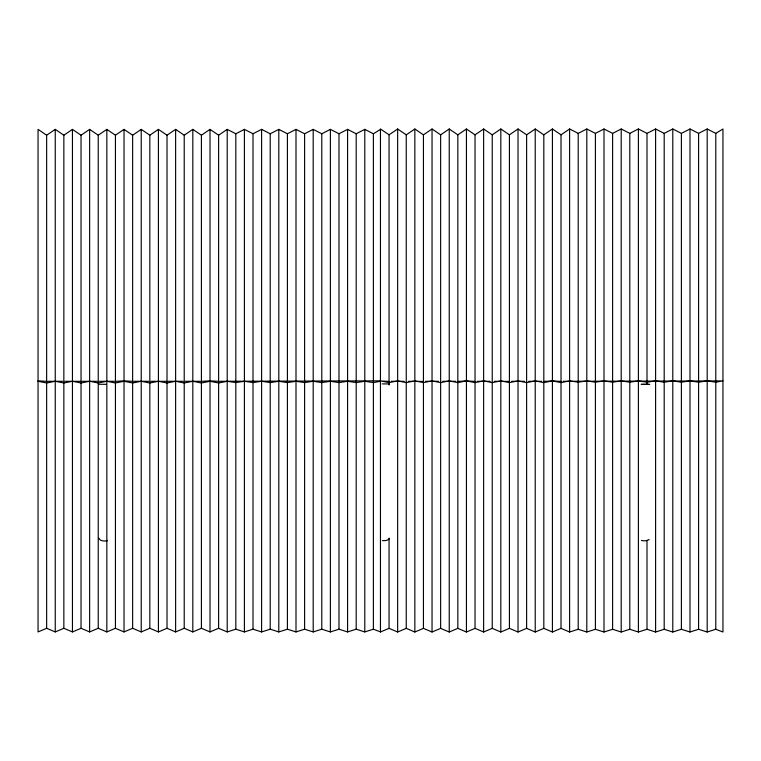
<?xml version="1.0" encoding="UTF-8"?>
<svg xmlns="http://www.w3.org/2000/svg" width="761" height="761" viewBox="0 0 761 761"><rect width="100%" height="100%" fill="white"/><g stroke="black" fill="none" stroke-linecap="round" stroke-linejoin="round"><path stroke-width="1.14" d="M63.848 628.291L55.249 631.934L46.649 628.291L46.649 135.211L55.249 129.37L63.848 135.211L63.848 628.291L72.447 631.934L81.037 628.291L89.636 631.934L98.236 628.291L106.835 631.934L115.434 628.291L124.033 631.934L132.633 628.291L141.232 631.934L149.831 628.291L158.421 631.934L167.02 628.291L175.62 631.934L184.219 628.291L192.818 631.934L201.418 628.291L210.017 631.934L218.616 628.291L227.216 631.934L235.815 629.204L244.405 631.934L253.004 629.204L261.603 631.934L270.203 629.204L278.802 631.934L287.401 629.204L296 631.934L304.6 629.204L313.199 631.934L321.789 629.204L330.388 631.934L338.987 629.204L347.587 631.934L356.186 629.204L364.785 631.934L373.385 629.204L380.548 631.934L389.052 628.367L397.651 632.01L406.25 628.367L414.85 632.01L423.439 628.367L432.039 632.01L440.638 628.367L449.237 632.01L457.837 628.367L466.436 632.01L475.035 628.367L483.635 632.01L492.234 628.367L500.824 632.01L509.423 628.367L518.022 632.01L526.622 628.367L535.221 632.01L543.82 628.367L552.419 632.01L561.019 628.367L569.618 632.01L578.208 629.28L586.807 632.01L595.406 629.28L604.006 632.01L612.605 629.28L621.204 632.01L629.804 629.28L638.403 632.01L647.002 629.28L655.602 632.01L664.191 629.28L672.791 632.01L681.39 629.28L689.989 632.01L698.588 629.28L707.188 632.01L715.787 629.28L722.95 632.01L722.95 128.989L715.787 133.365L707.188 128.989L698.588 133.365L689.989 128.989L681.39 133.365L672.791 128.989L664.191 133.365L655.602 128.989L647.002 133.365L638.403 128.989L629.804 133.365L621.204 128.989L612.605 133.365L604.006 128.989L595.406 133.365L586.807 128.989L578.208 133.365L569.618 128.989L561.019 134.83L561.019 628.367M63.848 135.211L72.447 129.37L81.037 135.211L81.037 628.291M81.037 135.211L89.636 129.37L98.236 135.211L98.236 628.291M98.236 135.211L106.835 129.37L115.434 135.211L115.434 628.291M115.434 135.211L124.033 129.37L132.633 135.211L132.633 628.291M132.633 135.211L141.232 129.37L149.831 135.211L149.831 628.291M149.831 135.211L158.421 129.37L167.02 135.211L167.02 628.291M167.02 135.211L175.62 129.37L184.219 135.211L184.219 628.291M184.219 135.211L192.818 129.37L201.418 135.211L201.418 628.291M201.418 135.211L210.017 129.37L218.616 135.211L218.616 628.291M218.616 135.211L227.216 129.37L235.815 133.755L244.405 129.37L253.004 133.755L261.603 129.37L270.203 133.755L278.802 129.37L287.401 133.755L296 129.37L304.6 133.755L313.199 129.37L321.789 133.755L330.388 129.37L338.987 133.755L347.587 129.37L356.186 133.755L364.785 129.37L373.385 133.755L380.548 129.37M389.052 384.99L389.052 134.83L397.651 128.989L406.25 134.83L406.25 628.367M406.25 134.83L414.85 128.989L423.439 134.83L423.439 628.367M423.439 134.83L432.039 128.989L440.638 134.83L440.638 628.367M440.638 134.83L449.237 128.989L457.837 134.83L457.837 628.367M457.837 134.83L466.436 128.989L475.035 134.83L475.035 628.367M475.035 134.83L483.635 128.989L492.234 134.83L492.234 628.367M492.234 134.83L500.824 128.989L509.423 134.83L509.423 628.367M509.423 134.83L518.022 128.989L526.622 134.83L526.622 628.367M526.622 134.83L535.221 128.989L543.82 134.83L543.82 628.367M543.82 134.83L552.419 128.989L561.019 134.83M46.649 628.291L38.05 631.934L38.05 129.37L46.649 135.211M380.548 381.299L373.385 382.564L364.785 381.299L356.186 382.564L347.587 381.299L338.987 382.564L330.388 381.299L321.789 382.564L313.199 381.299L304.6 382.564L296 381.299L287.401 382.564L278.802 381.299L270.203 382.564L261.603 381.299L253.004 382.564L244.405 381.299L235.815 382.564L227.216 381.299L218.616 382.983L210.017 381.299L201.418 382.983L192.818 381.299L184.219 382.983L175.62 381.299L167.02 382.983L158.421 381.299L149.831 382.983L141.232 381.299L132.633 382.983L124.033 381.299L115.434 382.983L106.835 381.299L98.236 382.983L89.636 381.299L81.037 382.983L72.447 381.299L63.848 382.983L55.249 381.299L46.649 382.983L38.05 381.299M47.724 381.29L62.773 381.29M64.923 381.29L81.037 381.347M82.112 381.29L97.161 381.29M99.311 381.29L114.359 381.29M115.434 381.347L124.033 380.842L132.633 381.347M133.708 381.29L148.756 381.29M150.906 381.29L167.02 381.347M168.095 381.29L183.144 381.29M185.294 381.29L200.343 381.29M201.418 381.347L210.017 380.842L218.616 381.347M219.691 381.29L380.548 380.842M391.202 381.299L404.101 381.299M408.4 381.299L423.439 381.423M425.589 381.299L438.488 381.299M442.788 381.299L455.687 381.299M457.837 381.423L466.436 380.919L475.035 381.423M477.185 381.299L490.084 381.299M494.384 381.299L509.423 381.423M511.573 381.299L524.472 381.299M528.771 381.299L541.67 381.299M543.82 381.423L552.419 380.919L561.019 381.423M563.169 381.299L722.95 380.919L715.787 382.174L707.188 380.919L698.588 382.174L689.989 380.919L681.39 382.174L672.791 380.919L664.191 382.174L655.602 380.919L647.002 382.174L638.403 380.919L629.804 382.174L621.204 380.919L612.605 382.174L604.006 380.919L595.406 382.174L586.807 380.919L578.208 382.174L569.618 380.919L561.019 382.593L552.419 380.919L543.82 382.593L535.221 380.919L526.622 382.593L518.022 380.919L509.423 382.593L500.824 380.919L492.234 382.593L483.635 380.919L475.035 382.593L466.436 380.919L457.837 382.593L449.237 380.919L440.638 382.593L432.039 380.919L423.439 382.593L414.85 380.919L406.25 382.593L397.651 380.919L389.052 382.593L380.452 380.919L389.052 381.423M382.174 383.886L389.499 383.944M98.806 384.267L106.14 384.324M641.2 384.324L648.905 384.324M641.428 384.372L649.694 384.372M38.05 380.842L46.649 381.347M389.052 134.83L380.452 128.989L380.452 632.01M715.787 133.365L715.787 629.28M707.188 128.989L707.188 632.01M698.588 133.365L698.588 629.28M689.989 128.989L689.989 632.01M681.39 133.365L681.39 629.28M672.791 128.989L672.791 632.01M664.191 133.365L664.191 629.28M655.602 128.989L655.602 632.01M647.002 133.365L647.002 383.668M647.002 540.291L647.002 629.28M638.403 128.989L638.403 632.01M629.804 133.365L629.804 629.28M621.204 128.989L621.204 632.01M612.605 133.365L612.605 629.28M604.006 128.989L604.006 632.01M595.406 133.365L595.406 629.28M586.807 128.989L586.807 632.01M578.208 133.365L578.208 629.28M569.618 128.989L569.618 632.01M552.419 128.989L552.419 632.01M535.221 128.989L535.221 632.01M518.022 128.989L518.022 632.01M500.824 128.989L500.824 632.01M483.635 128.989L483.635 632.01M466.436 128.989L466.436 632.01M449.237 128.989L449.237 632.01M432.039 128.989L432.039 632.01M414.85 128.989L414.85 632.01M397.651 128.989L397.651 632.01M389.052 538.141L389.052 628.367M373.385 133.755L373.385 629.204M364.785 129.37L364.785 631.934M356.186 133.755L356.186 629.204M347.587 129.37L347.587 631.934M338.987 133.755L338.987 629.204M330.388 129.37L330.388 631.934M321.789 133.755L321.789 629.204M313.199 129.37L313.199 631.934M304.6 133.755L304.6 629.204M296 129.37L296 631.934M287.401 133.755L287.401 629.204M278.802 129.37L278.802 631.934M270.203 133.755L270.203 629.204M261.603 129.37L261.603 631.934M253.004 133.755L253.004 629.204M244.405 129.37L244.405 631.934M235.815 133.755L235.815 629.204M227.216 129.37L227.216 631.934M210.017 129.37L210.017 631.934M192.818 129.37L192.818 631.934M175.62 129.37L175.62 631.934M158.421 129.37L158.421 631.934M141.232 129.37L141.232 631.934M124.033 129.37L124.033 631.934M106.835 129.37L106.835 631.934M89.636 129.37L89.636 631.934M72.447 129.37L72.447 631.934M55.249 129.37L55.249 631.934M107.501 540.671A5.641 2.825 0 0 1 99.035 538.227M649.133 539.416A5.641 2.825 0 0 1 641.428 540.443M389.309 538.588A5.641 2.825 0 0 1 382.393 540.586"/></g></svg>
